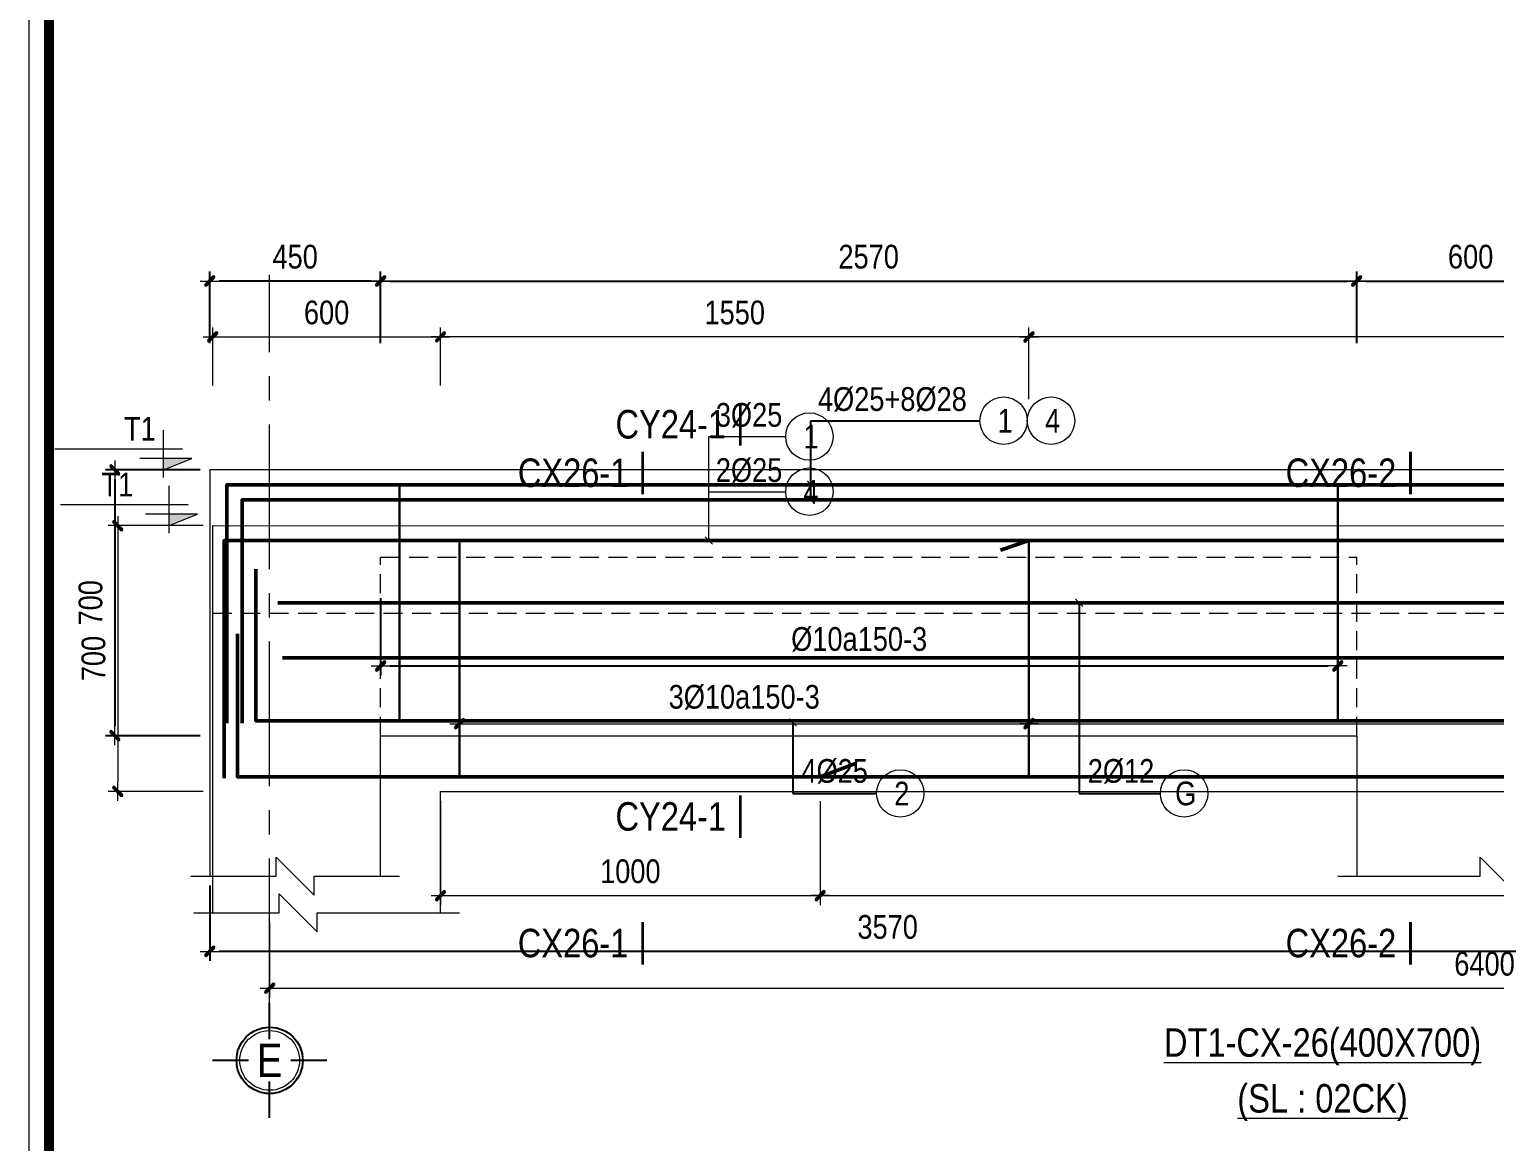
# Model space of a CAD drawing. Header units: millimetres. Extents: x 397144 to 8960116, y 345581 to 674207.
# Drawn here: x 4954042 to 4957902, y 608749 to 611679 of the extents above; entities that cross this region are included whole.
import ezdxf
from ezdxf.enums import TextEntityAlignment as Align
from ezdxf.xclip import XClip

# ---------------------------------------------------------------- set-up
doc = ezdxf.new("R2010")
doc.units = ezdxf.units.MM
doc.header["$XCLIPFRAME"] = 0
doc.header["$PDSIZE"] = -10
doc.linetypes.add('CENTER2', pattern=[28.575, 19.05, -3.175, 3.175, -3.175])
doc.linetypes.add('HIDDEN', pattern=[0.375, 0.25, -0.125])
doc.layers.get('0').update_dxf_attribs({"linetype": 'CONTINUOUS'})
doc.layers.get('Defpoints').update_dxf_attribs({"color": 12, "linetype": 'CONTINUOUS'})
for name, color, linetype, lineweight in [('2', 2, 'CONTINUOUS', 20), ('CDAI', 8, 'CONTINUOUS', 30), ('CTHEP', 2, 'CONTINUOUS', 50), ('DBAO', 3, 'CONTINUOUS', 20), ('DGIONG', 4, 'CONTINUOUS', 13), ('KTH', 150, 'CONTINUOUS', 5), ('Net khuat', 8, 'HIDDEN', 13), ('STICK', 1, 'CONTINUOUS', 9), ('TEXT', 7, 'CONTINUOUS', 15)]:
    doc.layers.add(name, color=color, linetype=linetype, lineweight=lineweight)
doc.layers.add('8', color=8, linetype='CONTINUOUS')
doc.layers.add('HATCH', color=7, linetype='CONTINUOUS', lineweight=5, true_color=0x2491ff)
doc.styles.add('HELVECONDENSE', font='VHELVCN_0.TTF')
doc.styles.add('Star-HelCon', font='VHELVCN_0.TTF')
doc.styles.add('TTP-HelCon', font='VHELVCN_0.TTF')
doc.styles.add('VNI-HELVE-CONDENSE', font='VHELVCN_0.TTF')
doc.dimstyles.new('kc-25', dxfattribs={"dimtxt": 62.5, "dimasz": 20, "dimexe": 20, "dimexo": 50, "dimgap": 25, "dimtad": 3, "dimdec": 0, "dimzin": 0, "dimdsep": 46, "dimtxsty": 'VNI-HELVE-CONDENSE', "dimblk": 'DIM', "dimcen": 2.5, "dimclrd": 256, "dimclre": 154, "dimclrt": 7, "dimaunit": 1, "dimadec": 0, "dimazin": 0, "dimtfac": 1, "dimtdec": 0, "dimtix": 1, "dimtmove": 0, "dimatfit": 3, "dimldrblk": 'DOT', "dimfxl": 1, "dimtolj": 1, "dimtzin": 0, "dimarcsym": 0})
doc.dimstyles.new('TTP-25', dxfattribs={"dimscale": 25, "dimtxt": 2.5, "dimasz": 1, "dimexe": 1, "dimexo": 1, "dimgap": 0.09, "dimtad": 0, "dimdec": 4, "dimrnd": 5, "dimzin": 9, "dimdsep": 46, "dimtxsty": 'TTP-HelCon', "dimblk": 'Stick1', "dimcen": 0.09, "dimdle": 1.5, "dimclrd": 256, "dimclre": 256, "dimclrt": 7, "dimadec": 0, "dimazin": 0, "dimtfac": 1, "dimtdec": 4, "dimtmove": 0, "dimatfit": 3, "dimldrblk": '_ArchTick1', "dimfxl": 1, "dimtvp": 1, "dimtolj": 1, "dimtzin": 0, "dimarcsym": 0})

# ---------------------------------------------------------------- blocks, each defined once
blk = doc.blocks.new('CHG_XX_Khung ten')
blk.add_lwpolyline([(15, 579), (826, 579), (826, 15), (15, 15)], close=True)
at = {"color": 4, "linetype": 'Continuous', "const_width": 1}
blk.add_lwpolyline([(17, 577), (824, 577), (824, 17), (17, 17)], close=True, dxfattribs=at)
blk = doc.blocks.new('Stick1')
at = {"layer": 'STICK'}
h = blk.add_hatch(color=256, dxfattribs=at)
edge = h.paths.add_edge_path()
edge.add_line((0.3, 0.5), (-0.5, -0.3))
edge.add_arc((-0.4, -0.4), 0.141, 135, 315)
edge.add_line((-0.3, -0.5), (0.5, 0.3))
edge.add_arc((0.4, 0.4), 0.141, 315, 495)
blk.add_line((1, 0), (-1, 0), dxfattribs=at)
blk.add_lwpolyline([(0.3, 0.5), (-0.5, -0.3, 1), (-0.3, -0.5), (0.5, 0.3, 1), (0.3, 0.5, 1)], format="xyb", dxfattribs=at)
blk = doc.blocks.new('*D1443')
at = {"layer": 'Defpoints', "color": 0, "transparency": 16777216}
for p in [(4954517.5, 611015.5), (4954517.5, 610826.5), (4954967.5, 610826.5)]:
    blk.add_point(p, dxfattribs=at)
at = {"layer": 'KTH', "lineweight": -2, "transparency": 16777216}
for p, q in [((4954517.5, 610851.5), (4954517.5, 611040.5)), ((4954942.5, 611015.5), (4954542.5, 611015.5)), ((4954967.5, 610851.5), (4954967.5, 611040.5))]:
    blk.add_line(p, q, dxfattribs=at)
at = {"layer": 'KTH', "lineweight": -2, "transparency": 16777216, "xscale": 25, "yscale": 25, "zscale": 25, "rotation": 180}
blk.add_blockref('Stick1', (4954517.5, 611015.5), dxfattribs=at)
at = {"layer": 'KTH', "lineweight": -2, "transparency": 16777216, "xscale": 25, "yscale": 25, "zscale": 25}
blk.add_blockref('Stick1', (4954967.5, 611015.5), dxfattribs=at)
at = {"layer": 'KTH', "color": 7, "transparency": 16777216, "insert": (4954742.5, 611079.3), "char_height": 62.5, "attachment_point": 5, "style": 'TTP-HelCon'}
blk.add_mtext('\\A1;450', dxfattribs=at)
blk = doc.blocks.new('_ArchTick1')
at = {"color": 0, "const_width": 3.81}
blk.add_lwpolyline([(-12.7, -12.7), (12.7, 12.7)], dxfattribs=at)
blk = doc.blocks.new('DIM')
h = blk.add_hatch(color=1)
h.paths.add_polyline_path([(0.49, 0.29, 1), (0.29, 0.49), (-0.19, 0), (0.19, 0)])
h.paths.add_polyline_path([(0.19, 0), (-0.19, 0), (-0.49, -0.29, 1), (-0.29, -0.49)])
at = {"color": 9}
for p, q in [((-0.19, 0), (-1.5, 0)), ((0.19, 0), (1.5, 0))]:
    blk.add_line(p, q, dxfattribs=at)
at = {"color": 1}
for p, q in [((-0.49, -0.29), (0.29, 0.49)), ((-0.29, -0.49), (0.49, 0.29)), ((-0.19, 0), (0.19, 0))]:
    blk.add_line(p, q, dxfattribs=at)
blk.add_arc((-0.39, -0.39), 0.138, 135, 315, dxfattribs=at)
blk = doc.blocks.new('*D1444')
at = {"layer": 'Defpoints', "color": 0, "transparency": 16777216}
for p in [(4954517.5, 610518.1), (4954267.5, 609818.1), (4954517.5, 609818.1)]:
    blk.add_point(p, dxfattribs=at)
at = {"layer": 'KTH', "lineweight": -2, "transparency": 16777216}
for p, q in [((4954492.5, 610518.1), (4954242.5, 610518.1)), ((4954267.5, 610493.1), (4954267.5, 609843.1)), ((4954492.5, 609818.1), (4954242.5, 609818.1))]:
    blk.add_line(p, q, dxfattribs=at)
at = {"layer": 'KTH', "lineweight": -2, "transparency": 16777216, "xscale": 25, "yscale": 25, "zscale": 25}
for p, rotation in [((4954267.5, 610518.1), 90), ((4954267.5, 609818.1), 270)]:
    blk.add_blockref('Stick1', p, dxfattribs=dict(at, rotation=rotation))
at = {"layer": 'KTH', "color": 7, "transparency": 16777216, "insert": (4954203.7, 610168.1), "char_height": 62.5, "attachment_point": 5, "rotation": 90, "style": 'TTP-HelCon'}
blk.add_mtext('\\A1;700', dxfattribs=at)
blk = doc.blocks.new('CODE')
at = {"layer": 'DBAO'}
for p, q in [((-62.5, -20), (-62.5, 105)), ((-112.5, 55), (223.6, 55)), ((-62.5, 0), (-137.5, 30)), ((-137.5, 30), (0, 30)), ((-137.5, 0), (0, 0))]:
    blk.add_line(p, q, dxfattribs=at)
at = {"layer": 'HATCH', "color": 1}
blk.add_solid([(-62.5, 0), (-137.5, 30), (-62.5, 30)], dxfattribs=at)
blk = doc.blocks.new('*D1445')
at = {"layer": 'Defpoints', "color": 0, "transparency": 16777216}
for p in [(4954517.5, 609448.1), (4958088.7, 609448.1), (4954517.5, 609250.1)]:
    blk.add_point(p, dxfattribs=at)
at = {"layer": 'KTH', "lineweight": -2, "transparency": 16777216}
for p, q in [((4954517.5, 609423.1), (4954517.5, 609225.1)), ((4958088.7, 609423.1), (4958088.7, 609225.1)), ((4958063.7, 609250.1), (4954542.5, 609250.1))]:
    blk.add_line(p, q, dxfattribs=at)
at = {"layer": 'KTH', "lineweight": -2, "transparency": 16777216, "xscale": 25, "yscale": 25, "zscale": 25, "rotation": 180}
blk.add_blockref('Stick1', (4954517.5, 609250.1), dxfattribs=at)
at = {"layer": 'KTH', "lineweight": -2, "transparency": 16777216, "xscale": 25, "yscale": 25, "zscale": 25}
blk.add_blockref('Stick1', (4958088.7, 609250.1), dxfattribs=at)
at = {"layer": 'KTH', "color": 7, "transparency": 16777216, "insert": (4956303.1, 609314), "char_height": 62.5, "attachment_point": 5, "style": 'TTP-HelCon'}
blk.add_mtext('\\A1;3570', dxfattribs=at)
blk = doc.blocks.new('*D1447')
at = {"layer": 'Defpoints', "color": 0, "transparency": 16777216}
for p in [(4954967.5, 610205.6), (4957488.7, 610222.1), (4957488.7, 610001.7)]:
    blk.add_point(p, dxfattribs=at)
at = {"layer": 'KTH', "lineweight": -2, "transparency": 16777216}
for p, q in [((4954967.5, 610180.6), (4954967.5, 609976.7)), ((4957488.7, 610197.1), (4957488.7, 609976.7)), ((4954992.5, 610001.7), (4957463.7, 610001.7))]:
    blk.add_line(p, q, dxfattribs=at)
at = {"layer": 'KTH', "lineweight": -2, "transparency": 16777216, "xscale": 25, "yscale": 25, "zscale": 25, "rotation": 180}
blk.add_blockref('Stick1', (4954967.5, 610001.7), dxfattribs=at)
at = {"layer": 'KTH', "lineweight": -2, "transparency": 16777216, "xscale": 25, "yscale": 25, "zscale": 25}
blk.add_blockref('Stick1', (4957488.7, 610001.7), dxfattribs=at)
at = {"layer": 'KTH', "color": 7, "transparency": 16777216, "insert": (4956228.1, 610071.6), "char_height": 62.5, "attachment_point": 5, "style": 'TTP-HelCon'}
blk.add_mtext('\\A1;Þ10a150-3', dxfattribs=at)
blk = doc.blocks.new('MC')
at = {"layer": 'CTHEP', "const_width": 10}
blk.add_lwpolyline([(0, 150), (0, 0)], dxfattribs=at)
at = {"layer": 'TEXT', "style": 'TTP-HelCon'}
blk.add_attdef('A', text='', height=100, dxfattribs=at).set_placement((-50, 25.5), align=Align.RIGHT)
blk = doc.blocks.new('*D1450')
at = {"layer": 'Defpoints', "color": 0, "transparency": 16777216}
for p in [(4957538.7, 611015.5), (4954967.5, 610826.5), (4957538.7, 610826.5)]:
    blk.add_point(p, dxfattribs=at)
at = {"layer": 'KTH', "lineweight": -2, "transparency": 16777216}
for p, q in [((4954967.5, 610851.5), (4954967.5, 611040.5)), ((4954992.5, 611015.5), (4957513.7, 611015.5)), ((4957538.7, 610851.5), (4957538.7, 611040.5))]:
    blk.add_line(p, q, dxfattribs=at)
at = {"layer": 'KTH', "lineweight": -2, "transparency": 16777216, "xscale": 25, "yscale": 25, "zscale": 25, "rotation": 180}
blk.add_blockref('Stick1', (4954967.5, 611015.5), dxfattribs=at)
at = {"layer": 'KTH', "lineweight": -2, "transparency": 16777216, "xscale": 25, "yscale": 25, "zscale": 25}
blk.add_blockref('Stick1', (4957538.7, 611015.5), dxfattribs=at)
at = {"layer": 'KTH', "color": 7, "transparency": 16777216, "insert": (4956253.1, 611079.3), "char_height": 62.5, "attachment_point": 5, "style": 'TTP-HelCon'}
blk.add_mtext('\\A1;2570', dxfattribs=at)
blk = doc.blocks.new('*D1451')
at = {"layer": 'Defpoints', "color": 0, "transparency": 16777216}
for p in [(4958138.7, 611015.5), (4957538.7, 610826.5), (4958138.7, 610826.5)]:
    blk.add_point(p, dxfattribs=at)
at = {"layer": 'KTH', "lineweight": -2, "transparency": 16777216}
for p, q in [((4957538.7, 610851.5), (4957538.7, 611040.5)), ((4957563.7, 611015.5), (4958113.7, 611015.5)), ((4958138.7, 610851.5), (4958138.7, 611040.5))]:
    blk.add_line(p, q, dxfattribs=at)
at = {"layer": 'KTH', "lineweight": -2, "transparency": 16777216, "xscale": 25, "yscale": 25, "zscale": 25, "rotation": 180}
blk.add_blockref('Stick1', (4957538.7, 611015.5), dxfattribs=at)
at = {"layer": 'KTH', "lineweight": -2, "transparency": 16777216, "xscale": 25, "yscale": 25, "zscale": 25}
blk.add_blockref('Stick1', (4958138.7, 611015.5), dxfattribs=at)
at = {"layer": 'KTH', "color": 7, "transparency": 16777216, "insert": (4957838.7, 611079.3), "char_height": 62.5, "attachment_point": 5, "style": 'TTP-HelCon'}
blk.add_mtext('\\A1;600', dxfattribs=at)
blk = doc.blocks.new('*D8556')
at = {"layer": 'Defpoints', "color": 0, "transparency": 16777216}
for p in [(5058806.6, 547134.6), (5058556.6, 546434.6), (5058806.6, 546434.6)]:
    blk.add_point(p, dxfattribs=at)
at = {"layer": 'KTH', "lineweight": -2, "transparency": 16777216}
for p, q in [((5058781.6, 547134.6), (5058531.6, 547134.6)), ((5058556.6, 547109.6), (5058556.6, 546459.6)), ((5058781.6, 546434.6), (5058531.6, 546434.6))]:
    blk.add_line(p, q, dxfattribs=at)
at = {"layer": 'KTH', "lineweight": -2, "transparency": 16777216, "xscale": 25, "yscale": 25, "zscale": 25}
for p, rotation in [((5058556.6, 547134.6), 90), ((5058556.6, 546434.6), 270)]:
    blk.add_blockref('Stick1', p, dxfattribs=dict(at, rotation=rotation))
at = {"layer": 'KTH', "color": 7, "transparency": 16777216, "insert": (5058492.8, 546784.6), "char_height": 62.5, "attachment_point": 5, "rotation": 90, "style": 'TTP-HelCon'}
blk.add_mtext('\\A1;700', dxfattribs=at)
blk = doc.blocks.new('*D8561')
at = {"layer": 'Defpoints', "color": 0, "transparency": 16777216}
for p in [(5058956.6, 546114.5), (5065356.6, 546114.4), (5065356.6, 545916.4)]:
    blk.add_point(p, dxfattribs=at)
at = {"layer": 'KTH', "lineweight": -2, "transparency": 16777216}
for p, q in [((5058956.6, 546089.5), (5058956.6, 545891.4)), ((5065356.6, 546089.4), (5065356.6, 545891.4)), ((5058981.6, 545916.4), (5065331.6, 545916.4))]:
    blk.add_line(p, q, dxfattribs=at)
at = {"layer": 'KTH', "lineweight": -2, "transparency": 16777216, "xscale": 25, "yscale": 25, "zscale": 25, "rotation": 180}
blk.add_blockref('Stick1', (5058956.6, 545916.4), dxfattribs=at)
at = {"layer": 'KTH', "lineweight": -2, "transparency": 16777216, "xscale": 25, "yscale": 25, "zscale": 25}
blk.add_blockref('Stick1', (5065356.6, 545916.4), dxfattribs=at)
at = {"layer": 'KTH', "color": 7, "transparency": 16777216, "insert": (5062156.6, 545980.3), "char_height": 62.5, "attachment_point": 5, "style": 'TTP-HelCon'}
blk.add_mtext('\\A1;6400', dxfattribs=at)
blk = doc.blocks.new('*D8562')
at = {"layer": 'Defpoints', "color": 0, "transparency": 16777216}
for p in [(5060956.6, 546752.9), (5064051.6, 546752.8), (5064051.6, 546612.8)]:
    blk.add_point(p, dxfattribs=at)
at = {"layer": 'KTH', "lineweight": -2, "transparency": 16777216}
for p, q in [((5060956.6, 546727.9), (5060956.6, 546587.8)), ((5064051.6, 546727.8), (5064051.6, 546587.8)), ((5060981.6, 546612.8), (5064026.6, 546612.8))]:
    blk.add_line(p, q, dxfattribs=at)
at = {"layer": 'KTH', "lineweight": -2, "transparency": 16777216, "xscale": 25, "yscale": 25, "zscale": 25, "rotation": 180}
blk.add_blockref('Stick1', (5060956.6, 546612.8), dxfattribs=at)
at = {"layer": 'KTH', "lineweight": -2, "transparency": 16777216, "xscale": 25, "yscale": 25, "zscale": 25}
blk.add_blockref('Stick1', (5064051.6, 546612.8), dxfattribs=at)
at = {"layer": 'KTH', "color": 7, "transparency": 16777216, "insert": (5062504.1, 546682.7), "char_height": 62.5, "attachment_point": 5, "style": 'TTP-HelCon'}
blk.add_mtext('\\A1;3Þ10a200-3', dxfattribs=at)
blk = doc.blocks.new('*D8563')
at = {"layer": 'Defpoints', "color": 0, "transparency": 16777216}
for p in [(5060956.6, 546752.9), (5059456.6, 546670.4), (5060956.6, 546612.9)]:
    blk.add_point(p, dxfattribs=at)
at = {"layer": 'KTH', "lineweight": -2, "transparency": 16777216}
for p, q in [((5060956.6, 546727.9), (5060956.6, 546587.9)), ((5059456.6, 546645.4), (5059456.6, 546587.9)), ((5059481.6, 546612.9), (5060931.6, 546612.9))]:
    blk.add_line(p, q, dxfattribs=at)
at = {"layer": 'KTH', "lineweight": -2, "transparency": 16777216, "xscale": 25, "yscale": 25, "zscale": 25, "rotation": 180}
blk.add_blockref('Stick1', (5059456.6, 546612.9), dxfattribs=at)
at = {"layer": 'KTH', "lineweight": -2, "transparency": 16777216, "xscale": 25, "yscale": 25, "zscale": 25}
blk.add_blockref('Stick1', (5060956.6, 546612.9), dxfattribs=at)
at = {"layer": 'KTH', "color": 7, "transparency": 16777216, "insert": (5060206.6, 546682.8), "char_height": 62.5, "attachment_point": 5, "style": 'TTP-HelCon'}
blk.add_mtext('\\A1;3Þ10a150-3', dxfattribs=at)
blk = doc.blocks.new('*D8564')
at = {"layer": 'Defpoints', "color": 0, "transparency": 16777216}
for p in [(5060956.6, 547631.8), (5060956.6, 547442.9), (5064055.6, 547442.8)]:
    blk.add_point(p, dxfattribs=at)
at = {"layer": 'KTH', "lineweight": -2, "transparency": 16777216}
for p, q in [((5060956.6, 547467.9), (5060956.6, 547656.8)), ((5064055.6, 547467.8), (5064055.6, 547656.8)), ((5064030.6, 547631.8), (5060981.6, 547631.8))]:
    blk.add_line(p, q, dxfattribs=at)
at = {"layer": 'KTH', "lineweight": -2, "transparency": 16777216, "xscale": 25, "yscale": 25, "zscale": 25, "rotation": 180}
blk.add_blockref('Stick1', (5060956.6, 547631.8), dxfattribs=at)
at = {"layer": 'KTH', "lineweight": -2, "transparency": 16777216, "xscale": 25, "yscale": 25, "zscale": 25}
blk.add_blockref('Stick1', (5064055.6, 547631.8), dxfattribs=at)
at = {"layer": 'KTH', "color": 7, "transparency": 16777216, "insert": (5062506.1, 547695.6), "char_height": 62.5, "attachment_point": 5, "style": 'TTP-HelCon'}
blk.add_mtext('\\A1;3100', dxfattribs=at)
blk = doc.blocks.new('*D8565')
at = {"layer": 'Defpoints', "color": 0, "transparency": 16777216}
for p in [(5059406.6, 547631.9), (5059406.6, 547478.8), (5060956.6, 547478.8)]:
    blk.add_point(p, dxfattribs=at)
at = {"layer": 'KTH', "lineweight": -2, "transparency": 16777216}
for p, q in [((5059406.6, 547503.8), (5059406.6, 547656.9)), ((5060956.6, 547503.8), (5060956.6, 547656.9)), ((5060931.6, 547631.9), (5059431.6, 547631.9))]:
    blk.add_line(p, q, dxfattribs=at)
at = {"layer": 'KTH', "lineweight": -2, "transparency": 16777216, "xscale": 25, "yscale": 25, "zscale": 25, "rotation": 180}
blk.add_blockref('Stick1', (5059406.6, 547631.9), dxfattribs=at)
at = {"layer": 'KTH', "lineweight": -2, "transparency": 16777216, "xscale": 25, "yscale": 25, "zscale": 25}
blk.add_blockref('Stick1', (5060956.6, 547631.9), dxfattribs=at)
at = {"layer": 'KTH', "color": 7, "transparency": 16777216, "insert": (5060181.6, 547695.7), "char_height": 62.5, "attachment_point": 5, "style": 'TTP-HelCon'}
blk.add_mtext('\\A1;1550', dxfattribs=at)
blk = doc.blocks.new('*D8567')
at = {"layer": 'Defpoints', "color": 0, "transparency": 16777216}
for p in [(5059406.6, 547631.9), (5058806.6, 547478.8), (5059406.6, 547478.8)]:
    blk.add_point(p, dxfattribs=at)
at = {"layer": 'KTH', "lineweight": -2, "transparency": 16777216}
for p, q in [((5058806.6, 547503.8), (5058806.6, 547656.9)), ((5059406.6, 547503.8), (5059406.6, 547656.9)), ((5058831.6, 547631.9), (5059381.6, 547631.9))]:
    blk.add_line(p, q, dxfattribs=at)
at = {"layer": 'KTH', "lineweight": -2, "transparency": 16777216, "xscale": 25, "yscale": 25, "zscale": 25, "rotation": 180}
blk.add_blockref('Stick1', (5058806.6, 547631.9), dxfattribs=at)
at = {"layer": 'KTH', "lineweight": -2, "transparency": 16777216, "xscale": 25, "yscale": 25, "zscale": 25}
blk.add_blockref('Stick1', (5059406.6, 547631.9), dxfattribs=at)
at = {"layer": 'KTH', "color": 7, "transparency": 16777216, "insert": (5059106.6, 547695.7), "char_height": 62.5, "attachment_point": 5, "style": 'TTP-HelCon'}
blk.add_mtext('\\A1;600', dxfattribs=at)
blk = doc.blocks.new('*D8569')
at = {"layer": 'Defpoints', "color": 0, "transparency": 16777216}
for p in [(5059406.6, 546434.4), (5060406.6, 546434.4), (5060406.6, 546160.2)]:
    blk.add_point(p, dxfattribs=at)
at = {"layer": 'KTH', "lineweight": -2, "transparency": 16777216}
for p, q in [((5059406.6, 546409.4), (5059406.6, 546135.2)), ((5060406.6, 546409.4), (5060406.6, 546135.2)), ((5059431.6, 546160.2), (5060381.6, 546160.2))]:
    blk.add_line(p, q, dxfattribs=at)
at = {"layer": 'KTH', "lineweight": -2, "transparency": 16777216, "xscale": 25, "yscale": 25, "zscale": 25, "rotation": 180}
blk.add_blockref('Stick1', (5059406.6, 546160.2), dxfattribs=at)
at = {"layer": 'KTH', "lineweight": -2, "transparency": 16777216, "xscale": 25, "yscale": 25, "zscale": 25}
blk.add_blockref('Stick1', (5060406.6, 546160.2), dxfattribs=at)
at = {"layer": 'KTH', "color": 7, "transparency": 16777216, "insert": (5059906.6, 546224), "char_height": 62.5, "attachment_point": 5, "style": 'TTP-HelCon'}
blk.add_mtext('\\A1;1000', dxfattribs=at)
blk = doc.blocks.new('*D8570')
at = {"layer": 'Defpoints', "color": 0, "transparency": 16777216}
for p in [(5060406.6, 546434.4), (5064606.6, 546371.8), (5064606.6, 546160.2)]:
    blk.add_point(p, dxfattribs=at)
at = {"layer": 'KTH', "lineweight": -2, "transparency": 16777216}
for p, q in [((5060406.6, 546409.4), (5060406.6, 546135.2)), ((5064606.6, 546346.8), (5064606.6, 546135.2)), ((5060431.6, 546160.2), (5064581.6, 546160.2))]:
    blk.add_line(p, q, dxfattribs=at)
at = {"layer": 'KTH', "lineweight": -2, "transparency": 16777216, "xscale": 25, "yscale": 25, "zscale": 25, "rotation": 180}
blk.add_blockref('Stick1', (5060406.6, 546160.2), dxfattribs=at)
at = {"layer": 'KTH', "lineweight": -2, "transparency": 16777216, "xscale": 25, "yscale": 25, "zscale": 25}
blk.add_blockref('Stick1', (5064606.6, 546160.2), dxfattribs=at)
at = {"layer": 'KTH', "color": 7, "transparency": 16777216, "insert": (5062506.6, 546224), "char_height": 62.5, "attachment_point": 5, "style": 'TTP-HelCon'}
blk.add_mtext('\\A1;4200', dxfattribs=at)
blk = doc.blocks.new('dau truc')
blk.add_circle((0, 0), 180)
at = {"layer": '8'}
for p, q in [((0, 127.3), (0, 345.5)), ((-127.3, 0), (-345.5, 0)), ((345.5, 0), (127.3, 0)), ((0, -345.5), (0, -127.3))]:
    blk.add_line(p, q, dxfattribs=at)
blk.add_circle((0, 0), 200, dxfattribs=at)
at = {"layer": 'TEXT', "style": 'HELVECONDENSE'}
blk.add_attdef('A', text='', height=232.7, dxfattribs=at).set_placement((0, 0), align=Align.MIDDLE)
blk = doc.blocks.new('CX26')
at = {"layer": 'CDAI', "ltscale": 52.5}
for p, q in [((5059456.60022, 547099.4708), (5059456.60022, 546473.45467)), ((5060956.60022, 547099.4708), (5060956.60022, 546473.44998))]:
    blk.add_line(p, q, dxfattribs=at)
at = {"layer": 'CTHEP'}
for p, q in [((5060881.60022, 547070.4708), (5060956.60022, 547095.4708)), ((5058990.32788, 546786.46273), (5097842.02123, 546786.41461)), ((5060406.60004, 546473.4516), (5060499.29253, 546507.75585))]:
    blk.add_line(p, q, dxfattribs=at)
for points in [[(5098025.38601, 546467.2151), (5098025.38601, 547095.40231), (5058836.60282, 547095.46705), (5058836.60282, 546469.20456)], [(5058871.81958, 546849.86797), (5058871.81958, 546473.47789), (5058871.81958, 546473.47789), (5059405.47064, 546473.45484), (5065606.60282, 546473.42655), (5066180.64833, 546473.42466), (5097991.31059, 546473.40252), (5097991.31059, 546996.27803)]]:
    blk.add_lwpolyline(points, dxfattribs=at)
at = {"layer": 'DBAO'}
for points in [[(5058806.60282, 546114.47463), (5058806.60282, 547134.63778), (5065754.50907, 547134.39872)], [(5059406.60022, 546114.4708), (5059406.60022, 546434.44499), (5065606.60282, 546434.4025), (5065606.60282, 546114.4025)]]:
    blk.add_lwpolyline(points, dxfattribs=at)
at = {"layer": 'DGIONG'}
blk.add_lwpolyline([(5058756.60282, 546114.47463), (5058981.60282, 546114.47463), (5058981.60282, 546164.47463), (5059081.60282, 546064.47463), (5059081.60282, 546114.47463), (5059456.60022, 546114.4708)], dxfattribs=at)
for centre in [(5060378.2994, 547369.27902), (5060378.2994, 547223.98002)]:
    blk.add_circle(centre, 62.5, dxfattribs=at)
at = {"layer": 'Net khuat', "linetype": 'CENTER2', "ltscale": 20}
blk.add_line((5058956.60281, 545876.98085), (5058956.60281, 547882.32349), dxfattribs=at)
at = {"layer": 'Net khuat', "ltscale": 200}
blk.add_lwpolyline([(5058806.60282, 546904.47786), (5098055.38602, 546904.47786)], dxfattribs=at)
at = {"xscale": 0.75, "yscale": 0.75, "zscale": 0.75}
for p, values in [((5059938.93831, 547217.35449), {'A': 'CX26-1'}), ((5061961.41967, 547217.35449), {'A': 'CX26-2'}), ((5059938.93831, 545978.61334), {'A': 'CX26-1'}), ((5061961.41967, 545978.61334), {'A': 'CX26-2'})]:
    blk.add_blockref('MC', p, dxfattribs=at).add_auto_attribs(values)
at = {"layer": '2', "ltscale": 300}
ref = blk.add_blockref('dau truc', (5058956.60281, 545726.11632), dxfattribs=dict(at, xscale=0.4367131292819977, yscale=0.4367131292819977, zscale=0.4367131292819977))
ref.add_attrib('A', 'E', dxfattribs={"layer": 'TEXT', "height": 87.5, "style": 'HELVECONDENSE'}).set_placement((5058956.60281, 545726.11632), align=Align.MIDDLE)
at = {"layer": 'KTH', "linetype": 'Continuous', "xscale": -1}
blk.add_blockref('CODE', (5058629.35948, 547134.63778), dxfattribs=at)
at = {"layer": 'TEXT', "style": 'TTP-HelCon'}
for s, p in [('3Þ25', (5060131.78935, 547395.13197)), ('2Þ25', (5060131.78935, 547249.83297))]:
    blk.add_text(s, height=62.5, dxfattribs=at).set_placement(p)
at = {"layer": 'TEXT', "style": 'Star-HelCon'}
for s, p in [('1', (5060382.46607, 547369.27902)), ('4', (5060382.46607, 547223.98002))]:
    blk.add_text(s, height=62.5, dxfattribs=at).set_placement(p, align=Align.MIDDLE)
at = {"layer": 'TEXT', "style": 'TTP-HelCon'}
blk.add_text('T1', height=62.5, dxfattribs=at).set_placement((5058597.22225, 547211.63277), align=Align.RIGHT)
for s, p in [('%%UDT1-CX-26(400X700)', (5061729.88809, 545735.78548)), ('%%U(SL : 02CK)', (5061729.88809, 545588.89088))]:
    blk.add_text(s, height=75, dxfattribs=at).set_placement(p, align=Align.CENTER)
at = {"layer": 'KTH'}
for base, p1, p2, angle, picture, middle in [((5059406.60022, 547631.86897), (5058806.60282, 547478.77225), (5059406.60022, 547478.77225), 180, '*D8567', (5059106.60152, 547695.70231)), ((5058556.60282, 546434.63778), (5058806.60282, 547134.63778), (5058806.60282, 546434.63778), 270, '*D8556', (5058492.76949, 546784.63778)), ((5065356.60281, 545916.41758), (5058956.60281, 546114.47463), (5065356.60281, 546114.40058), 180, '*D8561', (5062156.60281, 545980.25091))]:
    dim = blk.add_linear_dim(base=base, p1=p1, p2=p2, angle=angle, dimstyle='TTP-25', override={"dimtmove": 1}, dxfattribs=at)
    dim.commit()
    dim.dimension.update_dxf_attribs({"geometry": picture, "text_midpoint": middle})
for base, p1, p2, picture, middle in [((5059406.60022, 547631.86514), (5060956.60022, 547478.77225), (5059406.60022, 547478.77225), '*D8565', (5060181.60022, 547695.69848)), ((5060956.60022, 547631.78979), (5064055.60282, 547442.79684), (5060956.60022, 547442.86514), '*D8564', (5062506.10152, 547695.62312)), ((5060406.60022, 546160.2128), (5059406.60022, 546434.44499), (5060406.60022, 546434.43065), '*D8569', (5059906.60022, 546224.04613)), ((5064606.60282, 546160.2128), (5060406.60022, 546434.43065), (5064606.60282, 546371.76376), '*D8570', (5062506.60152, 546224.04613))]:
    dim = blk.add_linear_dim(base=base, p1=p1, p2=p2, dimstyle='TTP-25', override={"dimtmove": 1}, dxfattribs=at)
    dim.commit()
    dim.dimension.update_dxf_attribs({"geometry": picture, "text_midpoint": middle})
for base, p1, p2, text, picture, middle in [((5060956.60022, 546612.89844), (5059456.60022, 546670.37179), (5060956.60022, 546752.91162), '3Þ10a150-3', '*D8563', (5060206.60022, 546682.81511)), ((5064051.60282, 546612.82309), (5060956.60022, 546752.91162), (5064051.60282, 546752.84332), '3Þ10a200-3', '*D8562', (5062504.10152, 546682.73975))]:
    dim = blk.add_linear_dim(base=base, p1=p1, p2=p2, text=text, dimstyle='TTP-25', override={"dimtmove": 1}, dxfattribs=at)
    dim.commit()
    dim.dimension.update_dxf_attribs({"geometry": picture, "text_midpoint": middle})
at = {"layer": 'DGIONG'}
for points in [[(5060113.27758, 547095.47091), (5060113.27732, 547369.27902), (5060315.7994, 547369.27902)], [(5060113.27717, 547095.46494), (5060113.27697, 547223.98002), (5060315.79905, 547223.98002)]]:
    blk.add_leader(points, dimstyle='kc-25', override={"dimtad": 0, "dimldrblk": 'ArchTick', "dimfxl": 100, "dimarcsym": 1}, dxfattribs=at)

msp = doc.modelspace()

# ---------------------------------------------------------------- block references
at = {"layer": 'KTH', "ltscale": 0.8, "xscale": 25.92478421702978, "yscale": 25.92478421702978, "zscale": 25.92478421702978}
msp.add_blockref('CHG_XX_Khung ten', (4953653.34321, 602096.26671), dxfattribs=at)

# ---------------------------------------------------------------- next in the draw order: linework, layer by layer
at = {"layer": 'CDAI', "ltscale": 52.5}
for p, q in [((4955017.52973, 610483.11086), (4955017.52973, 609853.11086)), ((4957488.66947, 610483.11086), (4957488.66947, 609853.11086))]:
    msp.add_line(p, q, dxfattribs=at)
at = {"layer": 'CTHEP'}
msp.add_line((4954696.40117, 610168.11086), (4969037.14265, 610168.11086), dxfattribs=at)
for points in [[(4954562.52973, 609850.71195), (4954562.52973, 609850.71195), (4954562.52973, 610479.11086), (4969238.66947, 610479.11086), (4969238.66947, 609856.70698), (4969238.66947, 609856.70698)], [(4954602.52973, 609850.71195), (4954602.52973, 610439.11086), (4960738.66947, 610439.11086)], [(4954639.13795, 610256.35055), (4954639.13795, 609857.11086), (4969162.33915, 609857.11086), (4969162.33915, 610269.42444)]]:
    msp.add_lwpolyline(points, dxfattribs=at)
at = {"layer": 'DBAO'}
for p, q in [((4954967.52973, 609448.11086), (4954967.52973, 609818.11086)), ((4954967.52973, 609818.11086), (4957538.66947, 609818.11086))]:
    msp.add_line(p, q, dxfattribs=at)
for points in [[(4969288.66947, 609448.11086), (4969288.66947, 609818.11086), (4969288.66947, 609818.11086), (4969288.66947, 610518.11086), (4954517.52973, 610518.11086), (4954517.52973, 609818.11086), (4954517.52973, 609818.11086), (4954517.52973, 609448.11086)], [(4957538.66947, 609818.11086), (4957538.66947, 609818.11086), (4957538.66947, 609448.11086)]]:
    msp.add_lwpolyline(points, dxfattribs=at)
at = {"layer": 'DGIONG'}
for points in [[(4954467.52973, 609448.11086), (4954692.52973, 609448.11086), (4954692.52973, 609498.11086), (4954792.52973, 609398.11086), (4954792.52973, 609448.11086), (4955017.52973, 609448.11086)], [(4957488.66947, 609448.11086), (4957863.66947, 609448.11086), (4957863.66947, 609498.11086), (4957963.66947, 609398.11086), (4957963.66947, 609448.11086), (4958188.66947, 609448.11086)]]:
    msp.add_lwpolyline(points, dxfattribs=at)
for centre in [(4956608.49137, 610647.61997), (4956733.49137, 610647.61997), (4956336.3356, 609666.06661), (4957083.97777, 609666.06661)]:
    msp.add_circle(centre, 62.5, dxfattribs=at)
at = {"layer": 'Net khuat', "ltscale": 200}
for p, q in [((4954967.52973, 609818.11086), (4954967.52973, 610288.11086)), ((4954967.52973, 610288.11086), (4957538.66947, 610288.11086)), ((4957538.66947, 609818.11086), (4957538.66947, 610288.11086))]:
    msp.add_line(p, q, dxfattribs=at)

# ---------------------------------------------------------------- next in the draw order: block references
at = {"xscale": 0.75, "yscale": 0.75, "zscale": 0.75}
for p in [(4955914.97083, 610581.71248), (4955914.97083, 609548.76681)]:
    msp.add_blockref('MC', p, dxfattribs=at).add_auto_attribs({'A': 'CY24-1'})
at = {"layer": 'DBAO'}
ref = msp.add_blockref('CX26', (-104281.28746, 63236.64616), dxfattribs=at)
XClip(ref).set_block_clipping_path([(5058375.3520031003, 545501.5080415923), (5075630.448648924, 547795.0708696508)])
at = {"layer": 'KTH', "linetype": 'Continuous', "xscale": -1}
msp.add_blockref('CODE', (4954332.96576, 610518.11086), dxfattribs=at)

# ---------------------------------------------------------------- next in the draw order: texts
at = {"layer": 'TEXT', "style": 'TTP-HelCon'}
for s, p in [('4Þ25+8Þ28', (4956119.48935, 610673.47292, 0)), ('4Þ25', (4956075.96541, 609693.96366, 0)), ('2Þ12', (4956830.1699, 609693.96366, 0))]:
    msp.add_text(s, height=62.5, dxfattribs=at).set_placement(p)
at = {"layer": 'TEXT', "style": 'Star-HelCon'}
for s, p in [('1', (4956612.65804, 610647.61997)), ('4', (4956737.65804, 610647.61997)), ('2', (4956340.50227, 609666.06661)), ('G', (4957088.14443, 609666.06661))]:
    msp.add_text(s, height=62.5, dxfattribs=at).set_placement(p, align=Align.MIDDLE)
at = {"layer": 'TEXT', "style": 'TTP-HelCon'}
msp.add_text('T1', height=62.5, dxfattribs=at).set_placement((4954375.23243, 610595.10586), align=Align.RIGHT)

# ---------------------------------------------------------------- next in the draw order: dimensions: what is measured, and where the dimension line sits
at = {"layer": 'KTH'}
for base, p1, p2, picture, middle in [((4954517.52973, 611015.5052), (4954967.52973, 610826.5052), (4954517.52973, 610826.5052), '*D1443', (4954742.52973, 611079.33854)), ((4957538.66947, 611015.5052), (4954967.52973, 610826.5052), (4957538.66947, 610826.5052), '*D1450', (4956253.0996, 611079.33854)), ((4958138.66947, 611015.5052), (4957538.66947, 610826.5052), (4958138.66947, 610826.5052), '*D1451', (4957838.66947, 611079.33854)), ((4954517.52973, 609250.13299), (4958088.66947, 609448.11086), (4954517.52973, 609448.11086), '*D1445', (4956303.0996, 609313.96633))]:
    dim = msp.add_linear_dim(base=base, p1=p1, p2=p2, dimstyle='TTP-25', override={"dimtmove": 1}, dxfattribs=at)
    dim.commit()
    dim.dimension.update_dxf_attribs({"geometry": picture, "text_midpoint": middle})
dim = msp.add_linear_dim(base=(4954267.52973, 609818.11086), p1=(4954517.52973, 610518.11086), p2=(4954517.52973, 609818.11086), angle=270, dimstyle='TTP-25', override={"dimtmove": 1}, dxfattribs=at)
dim.commit()
dim.dimension.update_dxf_attribs({"geometry": '*D1444', "text_midpoint": (4954203.6964, 610168.11086)})
dim = msp.add_linear_dim(base=(4957488.66947, 610001.68471), p1=(4954967.52973, 610205.57103), p2=(4957488.66947, 610222.09769), text='Þ10a150-3', dimstyle='TTP-25', override={"dimtmove": 1}, dxfattribs=at)
dim.commit()
dim.dimension.update_dxf_attribs({"geometry": '*D1447', "text_midpoint": (4956228.0996, 610071.60138)})

# ---------------------------------------------------------------- next in the draw order: leaders
at = {"layer": 'DGIONG'}
for points in [[(4956100.97758, 610479.11086), (4956100.97731, 610647.61997), (4956545.99137, 610647.61997)], [(4956100.97758, 610439.11086), (4956100.97731, 610647.61997), (4956545.99137, 610647.61997)], [(4956807.15813, 610168.11086), (4956807.15787, 609666.06661), (4957021.47777, 609666.06661)], [(4956052.95364, 609853.11086), (4956052.95338, 609666.06661), (4956273.8356, 609666.06661)]]:
    msp.add_leader(points, dimstyle='kc-25', override={"dimtad": 0, "dimldrblk": 'ArchTick', "dimfxl": 100, "dimarcsym": 1}, dxfattribs=at)

doc.saveas('drawing.dxf')
